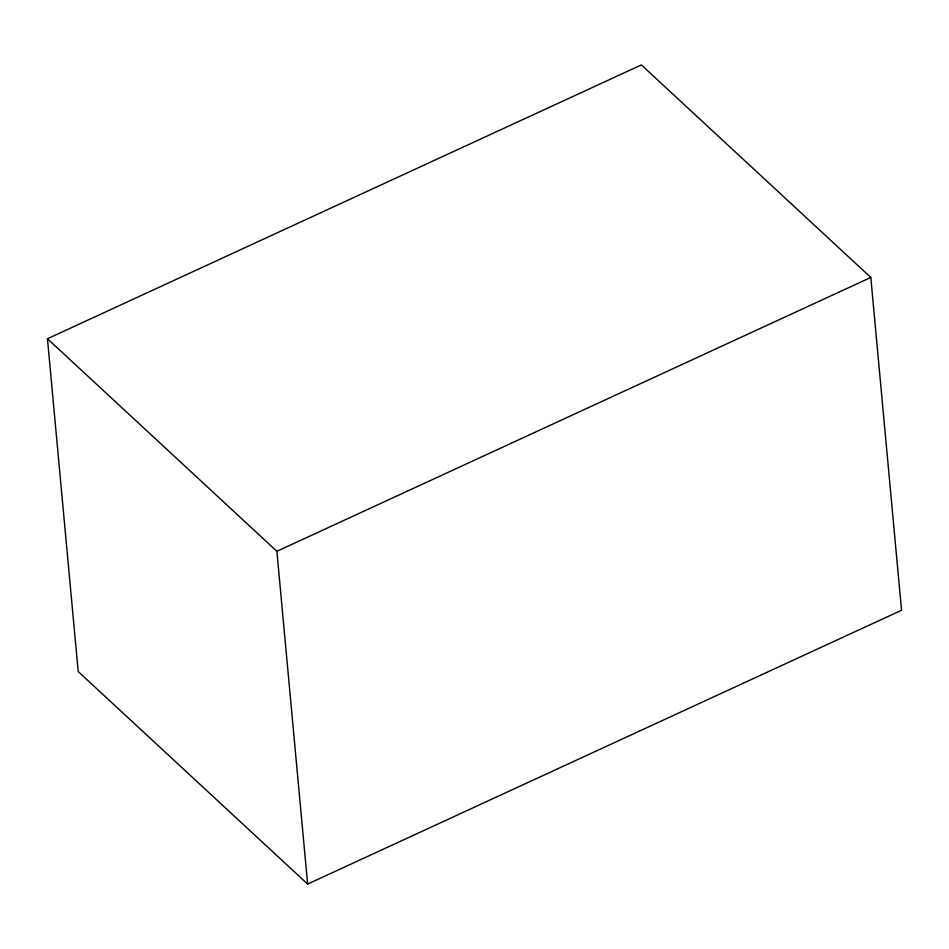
<?xml version="1.0" encoding="UTF-8"?>
<svg xmlns="http://www.w3.org/2000/svg" width="949" height="949" viewBox="0 0 949 949"><rect width="100%" height="100%" fill="white"/><g stroke="black" fill="none" stroke-linecap="round" stroke-linejoin="round"><path stroke-width="1.42" d="M47.45 338.746L641.37 64.923L870.802 277.464L901.55 610.254L307.63 884.077L78.198 671.536L47.45 338.746L276.883 551.298L307.63 884.077M276.883 551.298L870.802 277.464"/></g></svg>
